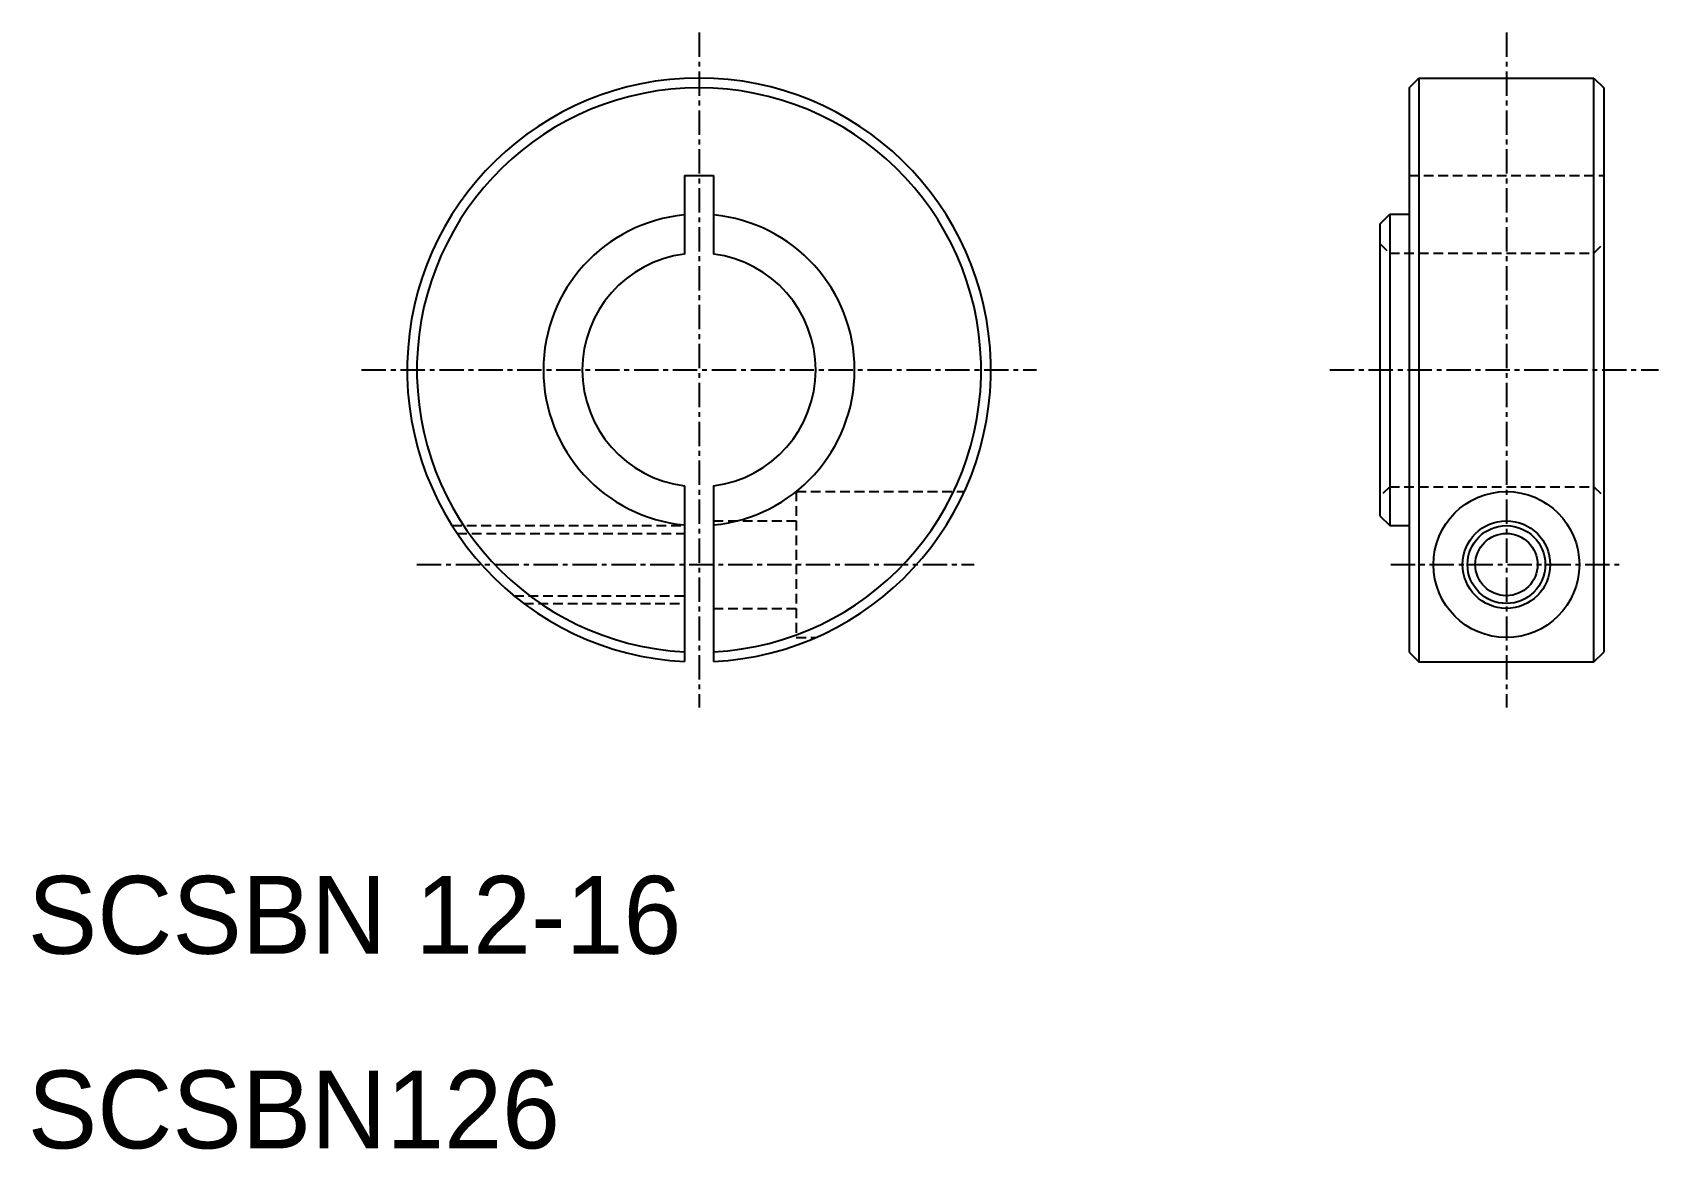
# Model space of a CAD drawing. Extents: x 10.2 to 93.8, y 9.9 to 67.3.
import ezdxf

# ---------------------------------------------------------------- set-up
doc = ezdxf.new("R2010")
doc.units = 0
doc.linetypes.add('CENTER', pattern=[2, 1.25, -0.25, 0.25, -0.25])
doc.linetypes.add('DASHED', pattern=[0.75, 0.5, -0.25])
doc.layers.get('0').update_dxf_attribs({"linetype": 'CONTINUOUS'})
doc.layers.add('CENTER', color=1, linetype='CENTER')

msp = doc.modelspace()

# ---------------------------------------------------------------- linework, layer by layer
at = {"color": 7, "linetype": 'CONTINUOUS'}
for p, q in [((81, 64.5), (81.5, 65)), ((81, 64.5), (81, 35.5)), ((81.5, 65), (81.5, 35)), ((81.5, 65), (90.5, 65)), ((90.5, 35), (90.5, 65)), ((90.5, 65), (91, 64.5)), ((91, 64.5), (91, 35.5)), ((43.75, 60), (43.75, 55.953)), ((43.75, 60), (45.25, 60)), ((45.25, 60), (45.25, 55.953)), ((79.5, 57.5), (80, 58)), ((80, 58), (80, 42)), ((80, 58), (81, 58)), ((79.5, 57.5), (79.5, 42.5)), ((81, 57.25), (81, 57.25)), ((81, 50), (81, 50)), ((43.75, 44.047), (43.75, 35.019)), ((45.25, 44.047), (45.25, 35.019)), ((79.5, 42.5), (80, 42)), ((80, 42), (81, 42)), ((81, 35.5), (81.5, 35)), ((90.5, 35), (91, 35.5)), ((81.5, 35), (90.5, 35))]:
    msp.add_line(p, q, dxfattribs=at)
at = {"color": 3, "linetype": 'DASHED'}
for p, q in [((81, 60), (91, 60)), ((79.5, 56.5), (80, 56)), ((80, 56), (90.5, 56)), ((90.5, 56), (91, 56.5)), ((49.5, 43.75), (58.136, 43.75)), ((49.5, 43.75), (49.5, 36.25)), ((80, 44), (79.5, 43.5)), ((80, 44), (90.5, 44)), ((90.5, 44), (91, 43.5)), ((31.811, 42), (43.75, 42)), ((45.25, 42.25), (49.5, 42.25)), ((32.073, 41.6), (43.75, 41.6)), ((34.99, 38.4), (43.75, 38.4)), ((35.5, 38), (43.75, 38)), ((45.25, 37.75), (49.5, 37.75)), ((49.5, 36.25), (50.495, 36.25))]:
    msp.add_line(p, q, dxfattribs=at)
at = {"color": 7, "linetype": 'CONTINUOUS'}
for radius in [3.75, 2.25, 1.6]:
    msp.add_circle((86, 40), radius, dxfattribs=at)
at = {"color": 3}
msp.add_circle((86, 40), 2, dxfattribs=at)
at = {"color": 7, "linetype": 'CONTINUOUS'}
for radius, start, end in [(15, 272.86598, 267.13402), (14.5, 272.9649, 267.0351), (8, 95.37938, 264.62062), (8, 275.37938, 84.62062), (6, 97.18076, 262.81924), (6, 277.18076, 82.81924)]:
    msp.add_arc((44.5, 50), radius, start, end, dxfattribs=at)
at = {"layer": 'CENTER', "color": 1, "linetype": 'CENTER'}
for p, q in [((44.5, 67.34), (44.5, 32.66)), ((86, 67.34), (86, 32.66)), ((27.16, 50), (61.84, 50)), ((76.92, 50), (93.817, 50)), ((29.997, 40), (58.635, 40)), ((80.054, 40), (91.946, 40))]:
    msp.add_line(p, q, dxfattribs=at)

# ---------------------------------------------------------------- texts
at = {"color": 7, "linetype": 'CONTINUOUS'}
for s, p in [('SCSBN 12-16', (10, 20)), ('SCSBN126', (10, 10))]:
    msp.add_text(s, height=4, dxfattribs=at).set_placement(p)

doc.saveas('drawing.dxf')
